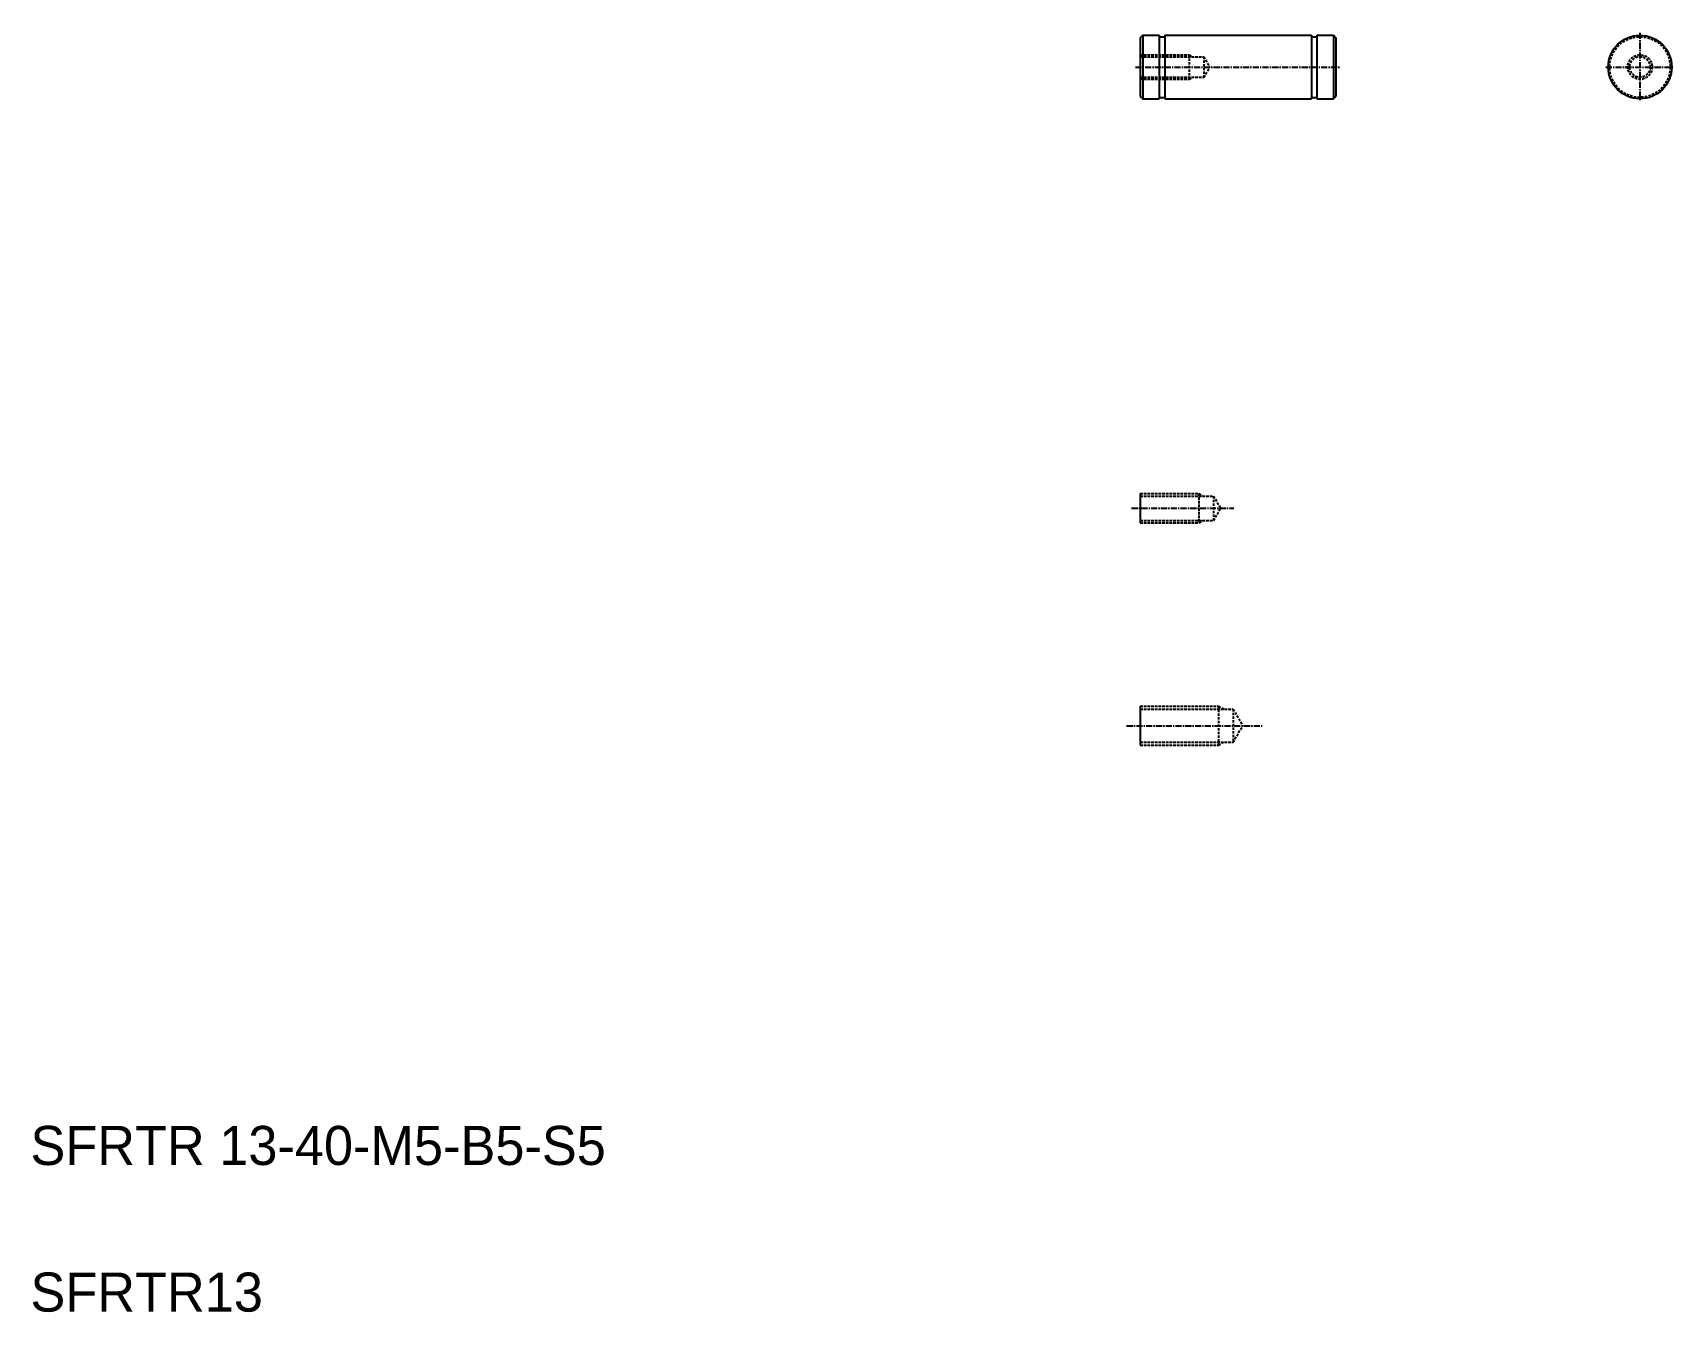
# Model space of a CAD drawing. Extents: x 20 to 356, y 20 to 282.
import ezdxf

# ---------------------------------------------------------------- set-up
doc = ezdxf.new("R2010")
doc.units = 0
doc.linetypes.add('CENTER', pattern=[2, 1.25, -0.25, 0.25, -0.25])
doc.linetypes.add('DASHED', pattern=[0.75, 0.5, -0.25])
doc.layers.get('0').update_dxf_attribs({"linetype": 'CONTINUOUS'})
doc.layers.add('CENTER', color=1, linetype='CENTER')
doc.styles.get("Standard").update_dxf_attribs({"font": 'txt', "height": 6.4})

msp = doc.modelspace()

# ---------------------------------------------------------------- linework, layer by layer
at = {"color": 7, "linetype": 'CONTINUOUS'}
for p, q in [((247.54, 281.13), (247.04, 280.63)), ((247.04, 280.63), (247.04, 268.63)), ((247.54, 281.13), (247.54, 268.13)), ((247.54, 281.13), (250.89, 281.13)), ((250.89, 281.13), (250.89, 268.13)), ((250.89, 280.83), (252.04, 280.83)), ((252.04, 281.13), (252.04, 268.13)), ((252.04, 281.13), (282.04, 281.13)), ((282.04, 281.13), (282.04, 268.13)), ((282.04, 280.83), (283.19, 280.83)), ((283.19, 281.13), (283.19, 268.13)), ((283.19, 281.13), (286.54, 281.13)), ((286.54, 281.13), (286.54, 268.13)), ((286.54, 281.13), (287.04, 280.63)), ((287.04, 280.63), (287.04, 268.63)), ((247.04, 268.63), (247.54, 268.13)), ((286.54, 268.13), (287.04, 268.63)), ((247.54, 268.13), (250.89, 268.13)), ((250.89, 268.43), (252.04, 268.43)), ((252.04, 268.13), (282.04, 268.13)), ((282.04, 268.43), (283.19, 268.43)), ((283.19, 268.13), (286.54, 268.13)), ((247.04, 187.35), (247.04, 181.35)), ((247.04, 143.88), (247.04, 135.88))]:
    msp.add_line(p, q, dxfattribs=at)
at = {"color": 3, "linetype": 'DASHED'}
for p, q in [((247.04, 277.13), (257.04, 277.13)), ((247.04, 276.73), (260.04, 276.73)), ((257.04, 277.13), (257.04, 272.13)), ((257.04, 277.13), (257.65, 276.78)), ((260.04, 276.73), (261.25, 274.63)), ((260.04, 276.73), (260.04, 272.53)), ((247.04, 272.53), (260.04, 272.53)), ((247.04, 272.13), (257.04, 272.13)), ((257.04, 272.13), (257.65, 272.48)), ((260.04, 272.53), (261.25, 274.63)), ((247.04, 187.35), (259.04, 187.35)), ((247.04, 186.85), (262.04, 186.85)), ((259.04, 187.35), (259.04, 181.35)), ((259.04, 187.35), (259.91, 186.85)), ((262.04, 186.85), (263.48, 184.35)), ((262.04, 186.85), (262.04, 181.85)), ((247.04, 181.85), (262.04, 181.85)), ((247.04, 181.35), (259.04, 181.35)), ((259.04, 181.35), (259.91, 181.85)), ((262.04, 181.85), (263.48, 184.35)), ((247.04, 143.88), (263.04, 143.88)), ((247.04, 143.25), (266.04, 143.25)), ((263.04, 143.88), (263.04, 135.88)), ((263.04, 143.88), (264.12, 143.25)), ((266.04, 143.25), (266.04, 136.5)), ((266.04, 143.25), (267.99, 139.88)), ((266.04, 136.5), (267.99, 139.88)), ((247.04, 136.5), (266.04, 136.5)), ((247.04, 135.88), (263.04, 135.88)), ((263.04, 135.88), (264.12, 136.5))]:
    msp.add_line(p, q, dxfattribs=at)
at = {"color": 7, "linetype": 'CONTINUOUS'}
msp.add_circle((349.26, 274.63), 6.5, dxfattribs=at)
at = {"color": 3, "linetype": 'DASHED'}
for radius in [6.2, 2.5, 2.1]:
    msp.add_circle((349.26, 274.63), radius, dxfattribs=at)
at = {"layer": 'CENTER', "color": 1, "linetype": 'CENTER'}
for p, q in [((349.26, 281.63), (349.26, 267.63)), ((246.04, 274.63), (288.04, 274.63)), ((342.26, 274.63), (356.26, 274.63)), ((245.26, 184.35), (266.19, 184.35)), ((244.25, 139.88), (272.15, 139.88))]:
    msp.add_line(p, q, dxfattribs=at)

# ---------------------------------------------------------------- texts
at = {"color": 7, "linetype": 'CONTINUOUS'}
for s, p in [('SFRTR 13-40-M5-B5-S5', (20, 50)), ('SFRTR13', (20, 20))]:
    msp.add_text(s, height=8, dxfattribs=at).set_placement(p)

doc.saveas('drawing.dxf')
